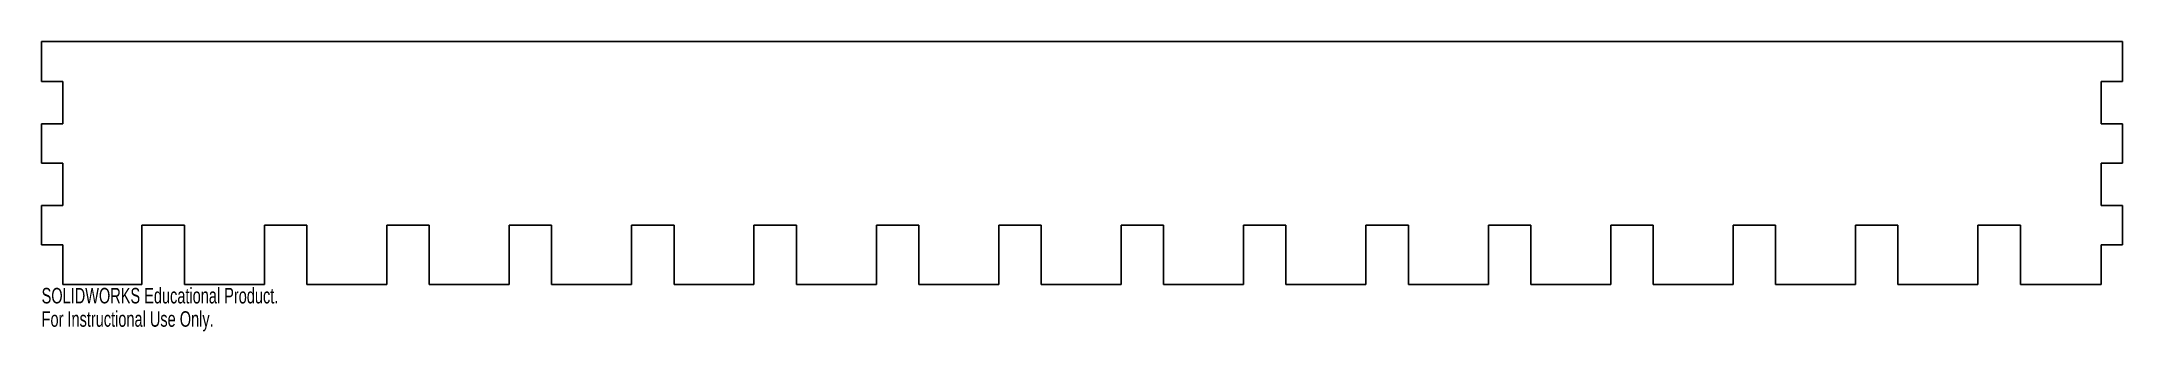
# Model space of a CAD drawing. Header units: inches. Extents: x -12.8 to 12.8, y -2.4 to 1.1.
import ezdxf

# ---------------------------------------------------------------- set-up
doc = ezdxf.new("R2010")
doc.units = ezdxf.units.IN
doc.header["$MEASUREMENT"] = 0
doc.styles.add('SLDTEXTSTYLE0', font='TXT', dxfattribs={"width": 0.7})

msp = doc.modelspace()

# ---------------------------------------------------------------- linework, layer by layer
at = {"color": 7, "linetype": 'Continuous', "lineweight": 25}
for p, q in [((12.75, 1.125), (-12.75, 1.125)), ((-12.75, 1.125), (-12.75, 0.635)), ((12.75, 0.635), (12.75, 1.125)), ((-12.49, 0.635), (-12.75, 0.635)), ((-12.49, 0.115), (-12.49, 0.635)), ((12.49, 0.635), (12.49, 0.115)), ((12.75, 0.635), (12.49, 0.635)), ((-12.75, 0.115), (-12.49, 0.115)), ((-12.75, 0.115), (-12.75, -0.365)), ((12.49, 0.115), (12.75, 0.115)), ((12.75, -0.365), (12.75, 0.115)), ((-12.49, -0.365), (-12.75, -0.365)), ((-12.49, -0.885), (-12.49, -0.365)), ((12.49, -0.365), (12.49, -0.885)), ((12.75, -0.365), (12.49, -0.365)), ((-12.75, -0.885), (-12.49, -0.885)), ((-12.75, -0.885), (-12.75, -1.365)), ((12.49, -0.885), (12.75, -0.885)), ((12.75, -1.365), (12.75, -0.885)), ((-11.52, -1.855), (-11.52, -1.125)), ((-11.52, -1.125), (-11, -1.125)), ((-11, -1.125), (-11, -1.855)), ((-10.02, -1.855), (-10.02, -1.125)), ((-10.02, -1.125), (-9.5, -1.125)), ((-9.5, -1.125), (-9.5, -1.855)), ((-8.52, -1.855), (-8.52, -1.125)), ((-8.52, -1.125), (-8, -1.125)), ((-8, -1.125), (-8, -1.855)), ((-7.02, -1.855), (-7.02, -1.125)), ((-7.02, -1.125), (-6.5, -1.125)), ((-6.5, -1.125), (-6.5, -1.855)), ((-5.52, -1.855), (-5.52, -1.125)), ((-5.52, -1.125), (-5, -1.125)), ((-5, -1.125), (-5, -1.855)), ((-4.02, -1.855), (-4.02, -1.125)), ((-4.02, -1.125), (-3.5, -1.125)), ((-3.5, -1.125), (-3.5, -1.855)), ((-2.52, -1.855), (-2.52, -1.125)), ((-2.52, -1.125), (-2, -1.125)), ((-2, -1.125), (-2, -1.855)), ((-1.02, -1.855), (-1.02, -1.125)), ((-1.02, -1.125), (-0.5, -1.125)), ((-0.5, -1.125), (-0.5, -1.855)), ((0.48, -1.855), (0.48, -1.125)), ((0.48, -1.125), (1, -1.125)), ((1, -1.125), (1, -1.855)), ((1.98, -1.855), (1.98, -1.125)), ((1.98, -1.125), (2.5, -1.125)), ((2.5, -1.125), (2.5, -1.855)), ((3.48, -1.855), (3.48, -1.125)), ((3.48, -1.125), (4, -1.125)), ((4, -1.125), (4, -1.855)), ((4.98, -1.855), (4.98, -1.125)), ((4.98, -1.125), (5.5, -1.125)), ((5.5, -1.125), (5.5, -1.855)), ((6.48, -1.855), (6.48, -1.125)), ((6.48, -1.125), (7, -1.125)), ((7, -1.125), (7, -1.855)), ((7.98, -1.855), (7.98, -1.125)), ((7.98, -1.125), (8.5, -1.125)), ((8.5, -1.125), (8.5, -1.855)), ((9.48, -1.855), (9.48, -1.125)), ((9.48, -1.125), (10, -1.125)), ((10, -1.125), (10, -1.855)), ((10.98, -1.855), (10.98, -1.125)), ((10.98, -1.125), (11.5, -1.125)), ((11.5, -1.125), (11.5, -1.855)), ((-12.49, -1.365), (-12.75, -1.365)), ((-12.49, -1.855), (-12.49, -1.365)), ((12.49, -1.365), (12.49, -1.855)), ((12.75, -1.365), (12.49, -1.365)), ((-12.49, -1.855), (-11.52, -1.855)), ((-11, -1.855), (-10.02, -1.855)), ((-9.5, -1.855), (-8.52, -1.855)), ((-8, -1.855), (-7.02, -1.855)), ((-6.5, -1.855), (-5.52, -1.855)), ((-5, -1.855), (-4.02, -1.855)), ((-3.5, -1.855), (-2.52, -1.855)), ((-2, -1.855), (-1.02, -1.855)), ((-0.5, -1.855), (0.48, -1.855)), ((1, -1.855), (1.98, -1.855)), ((2.5, -1.855), (3.48, -1.855)), ((4, -1.855), (4.98, -1.855)), ((5.5, -1.855), (6.48, -1.855)), ((7, -1.855), (7.98, -1.855)), ((8.5, -1.855), (9.48, -1.855)), ((10, -1.855), (10.98, -1.855)), ((11.5, -1.855), (12.49, -1.855))]:
    msp.add_line(p, q, dxfattribs=at)

# ---------------------------------------------------------------- texts
at = {"color": 7, "linetype": 'Continuous', "char_height": 0.1903, "attachment_point": 1, "style": 'SLDTEXTSTYLE0'}
for s, insert in [('SOLIDWORKS Educational Product.', (-12.75, -1.895)), ('For Instructional Use Only.', (-12.75, -2.181))]:
    msp.add_mtext(s, dxfattribs=dict(at, insert=insert))

doc.saveas('drawing.dxf')
